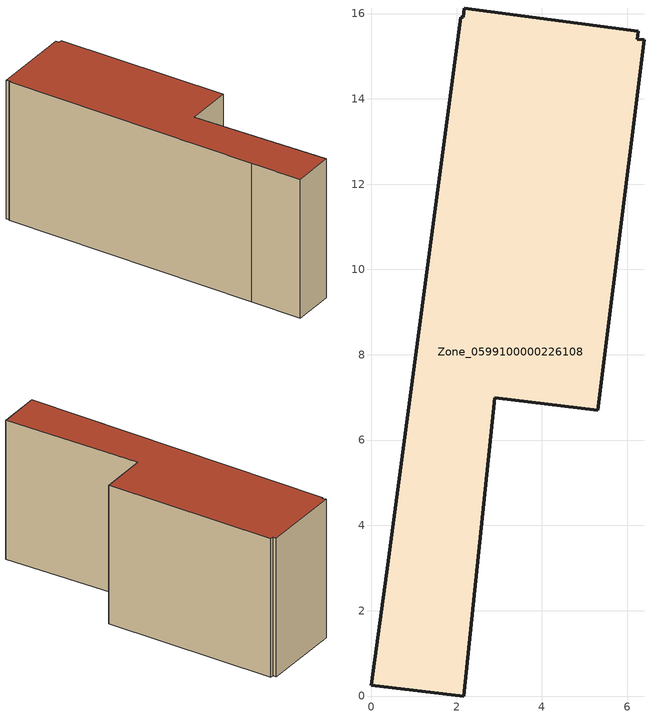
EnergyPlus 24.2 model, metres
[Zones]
Zone_0599100000226108
 floor ground (C_G): 6.25,15.58 6.23,15.4 6.4,15.38 5.31,6.7 2.9,7 2.16,0 0,0.26 0.37,2.9 2.09,15.92 2.15,15.91 2.18,16.13 z0
 wall outside (C_F): 0,0.26 2.16,0 2.9,7 5.31,6.7 6.4,15.38 6.23,15.4 6.25,15.58 2.18,16.13 2.15,15.91 2.09,15.92 0.37,2.9 0,0.26 z0:7.34
 roof outside (C_R): 2.16,0 2.9,7 5.31,6.7 6.4,15.38 6.23,15.4 6.25,15.58 2.18,16.13 2.15,15.91 2.09,15.92 0.37,2.9 0,0.26 z7.34
[BUILDING]
Pand.0599100000226108: North Axis=0; Terrain=City; Loads Convergence Tolerance Value=0.04; Temperature Convergence Tolerance Value=0.4; Solar Distribution=FullExterior; Maximum Number of Warmup Days=25; Minimum Number of Warmup Days=1
[Site:Location]
Rotterdam.The.Hague.AP_ZH_NLD Design_Conditions: Latitude=51.96; Longitude=4.45; Time Zone=1; Elevation=-4.5
[SITE:GROUNDTEMPERATURE:BUILDINGSURFACE]
18, 18, 18, 18, 18, 18, 18, 18, 18, 18, 18, 18
[MATERIAL] Thermal Absorptance=0.9; Solar Absorptance=0.7; Visible Absorptance=0.7
Name | Roughness | Thickness | Conductivity | Density | Specific Heat
G.TI.1946 | MediumSmooth | 0.15 | 1 | 540 | 1210
F.TI.1946 | Rough | 0.3 | 0.857143 | 1920 | 840
R.TI.1946 | MediumRough | 0.2 | 0.1 | 1500 | 1000
[CONSTRUCTION]
C_G: G.TI.1946
C_F: F.TI.1946
C_R: R.TI.1946
[ZONE]
Zone_0599100000226108: Type=1; Multiplier=1; Ceiling Height=Autocalculate; Volume=Autocalculate; Floor Area=autocalculate; Part of Total Floor Area=Yes
[ZONEINFILTRATION:DESIGNFLOWRATE]
Infil_Zone_0599100000226108: Zone or ZoneList or Space or SpaceList=Zone_0599100000226108; Schedule=AlwaysOn; Design Flow Rate Calculation Method=Flow/Area; Flow Rate per Floor Area=0.003; Constant Term Coefficient=1; Temperature Term Coefficient=0; Velocity Term Coefficient=0; Velocity Squared Term Coefficient=0
[HVACTEMPLATE:ZONE:IDEALLOADSAIRSYSTEM]
Zone_0599100000226108: Maximum Heating Supply Air Temperature=50; Minimum Cooling Supply Air Temperature=13; Maximum Heating Supply Air Humidity Ratio=0.0156; Minimum Cooling Supply Air Humidity Ratio=0.0077; Heating Limit=NoLimit; Cooling Limit=NoLimit; Dehumidification Control Type=ConstantSensibleHeatRatio; Cooling Sensible Heat Ratio=0.7; Dehumidification Setpoint=60; Humidification Control Type=None; Humidification Setpoint=30; Outdoor Air Method=None; Outdoor Air Flow Rate per Person=0.00944; Outdoor Air Flow Rate per Zone Floor Area=0; Outdoor Air Flow Rate per Zone=0; Demand Controlled Ventilation Type=None; Outdoor Air Economizer Type=NoEconomizer; Heat Recovery Type=None; Sensible Heat Recovery Effectiveness=0.7; Latent Heat Recovery Effectiveness=0.65
[ZONECONTROL:THERMOSTAT]
ThermostatControl_Zone_0599100000226108: Zone or ZoneList=Zone_0599100000226108; Control Type Schedule=DualSetpointControlType; Control 1=Thermostat_Zone_0599100000226108; Temperature Difference Between Cutout And Setpoint=0
[THERMOSTATSETPOINT:DUALSETPOINT]
Thermostat_Zone_0599100000226108: Heating Setpoint Temperature Schedule=HeatingSetpoint_Zone_0599100000226108; Cooling Setpoint Temperature Schedule=CoolingSetpoint_Zone_0599100000226108
[SCHEDULE:COMPACT]
HeatingSetpoint_Zone_0599100000226108: Through: 12/31, For: AllDays, Until: 24:00, 21
CoolingSetpoint_Zone_0599100000226108: Through: 12/31, For: AllDays, Until: 24:00, 24
DualSetpointControlType: Through: 12/31, For: AllDays, Until: 24:00, 4
AlwaysOn: Through: 12/31, For: AllDays, Until: 24:00, 1
